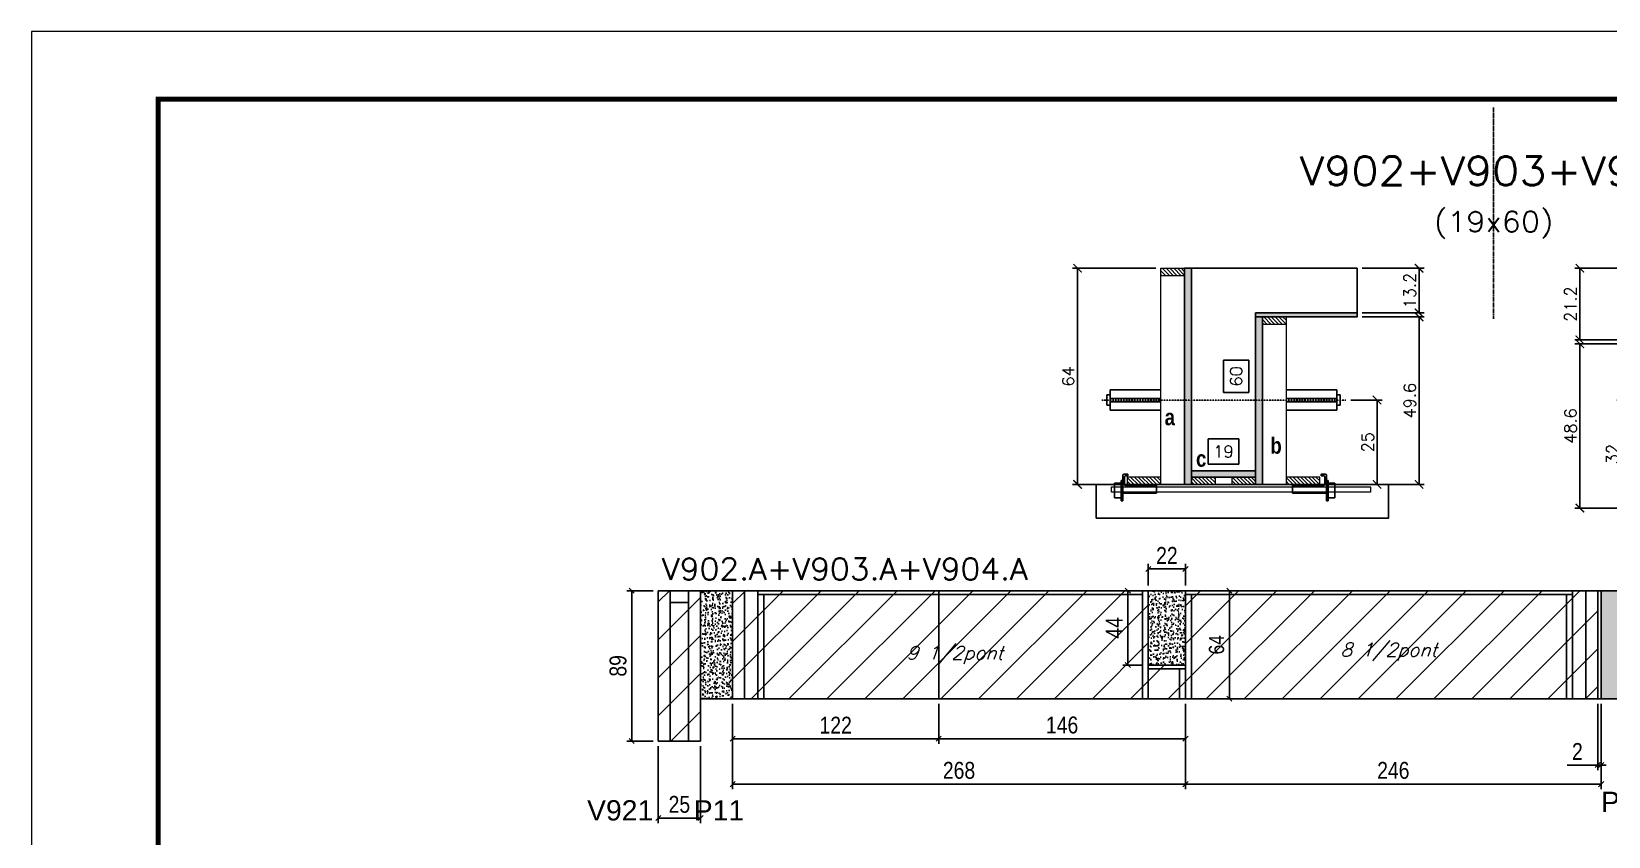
# Model space of a CAD drawing. Extents: x -20960 to -5926, y -2106 to 21915.
# Drawn here: x -12207 to -11274, y 19142 to 19618 of the extents above; entities that cross this region are included whole.
import ezdxf
from ezdxf.enums import TextEntityAlignment as Align

# ---------------------------------------------------------------- set-up
doc = ezdxf.new("R2010")
doc.units = 0
doc.linetypes.add('DASHED', pattern=[0.75, 0.5, -0.25])
doc.linetypes.add('HIDDEN', pattern=[0.375, 0.25, -0.125])
for name, color, linetype in [('5', 5, 'Continuous'), ('barrote', 251, 'Continuous'), ('COTA', 241, 'Continuous'), ('Cota Seção (2x)', 4, 'Continuous'), ('detalhes', 4, 'Continuous'), ('Painéis', 200, 'Continuous'), ('presilha', 1, 'Continuous'), ('Reaproveitamento', 251, 'Continuous'), ('SARR_2.2x7', 40, 'Continuous'), ('SARR_3.5x7', 81, 'Continuous'), ('TENSOR', 3, 'Continuous'), ('texto', 7, 'Continuous'), ('Texto de Titulo', 7, 'Continuous'), ('Texto Qtd Sarr', 242, 'Continuous')]:
    doc.layers.add(name, color=color, linetype=linetype)
for name, color, linetype, lineweight in [('CONCRETO', 251, 'Continuous', 25), ('Folhas', 255, 'Continuous', 9), ('Hachura', 251, 'Continuous', 9), ('Madeira', 126, 'Continuous', 18), ('SARRAFO DE PRESSAO', 251, 'DASHED', 9), ('SCO-___-LAJ', 2, 'Continuous', 0), ('Texto Seção', 7, 'Continuous', 15)]:
    doc.layers.add(name, color=color, linetype=linetype, lineweight=lineweight)
doc.styles.add('COTA TECNICA', font='techl___.ttf', dxfattribs={"height": 10})
doc.styles.add('COTA TECNICA-50', font='techl___.ttf', dxfattribs={"height": 9})
doc.styles.add('REGUA-120', font='ROMANS.shx', dxfattribs={"height": 15})
doc.styles.add('Romans', font='romans.shx')
doc.styles.get("Standard").update_dxf_attribs({"font": 'arial.ttf'})
doc.styles.add('TECNICA', font='techb___.ttf', dxfattribs={"height": 10})
doc.dimstyles.new('COTA PAINEL-50', dxfattribs={"dimtxt": 9, "dimasz": 3, "dimexe": 3, "dimexo": 3, "dimgap": 3, "dimtad": 1, "dimdec": 1, "dimzin": 12, "dimdsep": 46, "dimtxsty": 'COTA TECNICA-50', "dimblk1": 'OBLIQUE', "dimblk2": 'OBLIQUE', "dimsah": 1, "dimcen": 0.9, "dimclrd": 4, "dimclre": 4, "dimclrt": 240, "dimadec": 1, "dimazin": 3, "dimtfac": 1, "dimtdec": 1, "dimtmove": 0, "dimatfit": 3, "dimfxl": 1, "dimtolj": 1, "dimtzin": 12, "dimarcsym": 0})
doc.dimstyles.new('Cota Seção (2x)', dxfattribs={"dimtxt": 7, "dimasz": 5, "dimexe": 3, "dimexo": 3, "dimgap": 2, "dimtad": 3, "dimdec": 1, "dimlfac": 0.5, "dimzin": 12, "dimdsep": 46, "dimtxsty": 'Romans', "dimblk": 'ARCHTICK', "dimcen": 0, "dimclrd": 4, "dimclre": 4, "dimclrt": 1, "dimadec": 1, "dimazin": 3, "dimtfac": 1, "dimtdec": 1, "dimtmove": 0, "dimatfit": 3, "dimldrblk": 'OBLIQUE', "dimfxl": 1, "dimtolj": 1, "dimtzin": 12, "dimarcsym": 0})
doc.dimstyles.new('Cota Seção interna', dxfattribs={"dimtxt": 7, "dimasz": 6, "dimexe": 0.18, "dimexo": 2, "dimgap": -4, "dimtad": 3, "dimdec": 1, "dimlfac": 0.5, "dimzin": 12, "dimdsep": 46, "dimtxsty": 'Romans', "dimblk": 'ARCHTICK', "dimcen": 0.09, "dimse1": 1, "dimse2": 1, "dimsd1": 1, "dimsd2": 1, "dimclrd": 180, "dimclre": 5, "dimclrt": 1, "dimadec": 0, "dimazin": 3, "dimtfac": 1, "dimtdec": 1, "dimtofl": 0, "dimtmove": 0, "dimatfit": 3, "dimldrblk": 'ARCHTICK', "dimfxl": 1, "dimtolj": 1, "dimtzin": 0, "dimarcsym": 0})
doc.dimstyles.new('PAINEL', dxfattribs={"dimtxt": 10, "dimasz": 3, "dimexe": 3, "dimexo": 3, "dimgap": 3, "dimtad": 1, "dimdec": 1, "dimzin": 12, "dimdsep": 46, "dimtxsty": 'COTA TECNICA', "dimblk1": 'OBLIQUE', "dimblk2": 'OBLIQUE', "dimsah": 1, "dimcen": 0.9, "dimclrd": 4, "dimclre": 4, "dimclrt": 240, "dimadec": 1, "dimazin": 3, "dimtfac": 1, "dimtdec": 1, "dimtmove": 0, "dimatfit": 3, "dimfxl": 1, "dimtolj": 1, "dimtzin": 12, "dimarcsym": 0})

# ---------------------------------------------------------------- blocks, each defined once
blk = doc.blocks.new('9999999999')
at = {"layer": 'Folhas'}
blk.add_lwpolyline([(98138.98, 34190.21), (99623.98, 34190.21), (99623.98, 35240.21), (98138.98, 35240.21)], close=True, dxfattribs=at)
at = {"layer": 'Folhas', "color": 30, "const_width": 3}
blk.add_lwpolyline([(98213.98, 34230.21), (99583.98, 34230.21), (99583.98, 35200.21), (98213.98, 35200.21)], close=True, dxfattribs=at)
blk = doc.blocks.new('titulo1')
at = {"layer": 'Defpoints', "color": 252, "linetype": 'HIDDEN', "ltscale": 2}
blk.add_line((0, 0), (0, 125), dxfattribs=at)
at = {"layer": 'Defpoints', "style": 'Romans', "oblique": 15}
blk.add_attdef('FOLHA', text='', height=10, dxfattribs=at).set_placement((0, 15.58), align=Align.MIDDLE_CENTER)
at = {"layer": 'Texto Qtd Sarr', "color": 3, "style": 'Romans', "oblique": 15}
for tag, height, p in [('TITULO', 17, (0, 71.45)), ('SEÇÃO', 12, (0, 41.55))]:
    blk.add_attdef(tag, text='', height=height, dxfattribs=at).set_placement(p, align=Align.MIDDLE_CENTER)
blk = doc.blocks.new('_ArchTick')
at = {"color": 0, "linetype": 'ByBlock', "const_width": 0.15}
blk.add_lwpolyline([(-0.5, -0.5), (0.5, 0.5)], dxfattribs=at)
blk = doc.blocks.new('*D205')
at = {"layer": 'COTA', "color": 4, "lineweight": -2, "transparency": 16777216}
for p, q in [((-11419.6, 19449.24), (-11382.88, 19449.24)), ((-11385.88, 19350.04), (-11385.88, 19449.24)), ((-11437.2, 19350.04), (-11382.88, 19350.04))]:
    blk.add_line(p, q, dxfattribs=at)
at = {"layer": 'Defpoints', "color": 0, "transparency": 16777216}
for p in [(-11422.6, 19449.24), (-11385.88, 19449.24), (-11440.2, 19350.04)]:
    blk.add_point(p, dxfattribs=at)
at = {"layer": 'COTA', "color": 4, "lineweight": -2, "transparency": 16777216, "xscale": 5, "yscale": 5, "zscale": 5}
for p, rotation in [((-11385.88, 19449.24), 90), ((-11385.88, 19350.04), 270)]:
    blk.add_blockref('_ArchTick', p, dxfattribs=dict(at, rotation=rotation))
at = {"layer": 'COTA', "color": 1, "transparency": 16777216, "insert": (-11391.38, 19399.64), "char_height": 7, "attachment_point": 5, "rotation": 90, "style": 'Romans'}
blk.add_mtext('\\A1;49.6', dxfattribs=at)
blk = doc.blocks.new('_Oblique')
at = {"color": 0, "linetype": 'ByBlock', "lineweight": -2}
blk.add_line((-0.5, -0.5), (0.5, 0.5), dxfattribs=at)
blk = doc.blocks.new('*D206')
at = {"layer": 'COTA', "color": 4, "lineweight": -2, "transparency": 16777216}
for p, q in [((-11419.6, 19478.04), (-11382.88, 19478.04)), ((-11385.88, 19451.64), (-11385.88, 19478.04)), ((-11419.6, 19451.64), (-11382.88, 19451.64))]:
    blk.add_line(p, q, dxfattribs=at)
at = {"layer": 'Defpoints', "color": 0, "transparency": 16777216}
for p in [(-11422.6, 19478.04), (-11385.88, 19478.04), (-11422.6, 19451.64)]:
    blk.add_point(p, dxfattribs=at)
at = {"layer": 'COTA', "color": 4, "lineweight": -2, "transparency": 16777216, "xscale": 5, "yscale": 5, "zscale": 5}
for p, rotation in [((-11385.88, 19478.04), 90), ((-11385.88, 19451.64), 270)]:
    blk.add_blockref('_ArchTick', p, dxfattribs=dict(at, rotation=rotation))
at = {"layer": 'COTA', "color": 1, "transparency": 16777216, "insert": (-11391.38, 19464.84), "char_height": 7, "attachment_point": 5, "rotation": 90, "style": 'Romans'}
blk.add_mtext('\\A1;13.2', dxfattribs=at)
blk = doc.blocks.new('*D207')
at = {"layer": 'Cota Seção (2x)', "color": 180, "lineweight": -2, "transparency": 16777216}
for p, q in [((-11486.6, 19423.54), (-11501.6, 19423.54)), ((-11501.6, 19423.54), (-11501.6, 19404.54)), ((-11486.6, 19404.54), (-11486.6, 19423.54)), ((-11501.6, 19404.54), (-11486.6, 19404.54))]:
    blk.add_line(p, q, dxfattribs=at)
at = {"layer": 'Defpoints', "color": 0, "transparency": 16777216}
for p in [(-11482.6, 19478.04), (-11482.6, 19478.04), (-11482.6, 19358.04)]:
    blk.add_point(p, dxfattribs=at)
at = {"layer": 'Cota Seção (2x)', "color": 1, "transparency": 16777216, "insert": (-11494.1, 19414.04), "char_height": 7, "attachment_point": 5, "rotation": 90, "style": 'Romans'}
blk.add_mtext('\\A1;60', dxfattribs=at)
blk = doc.blocks.new('PRESILHA METÁLICA 1')
at = {"layer": 'presilha'}
for p, q in [((6, 15.5), (7.5, 15.5)), ((6, -2.5), (6, 15.5)), ((7.5, 10.6), (7.5, 19.9)), ((7.5, 15.5), (7.5, -2.5)), ((12, 21), (8.6, 21)), ((9, 11.6), (9, 18.9)), ((12, 19.5), (9.6, 19.5)), ((12, 21), (12, 19.5)), ((0, 13), (6, 13)), ((0, 13), (0, 0)), ((6, 0), (0, 0)), ((6, 13), (6, 0)), ((37.5, 4.1), (7.5, 4.1)), ((37.5, 11), (9.6, 11)), ((37.5, 11), (37.5, 4.1)), ((7.5, -2.5), (6, -2.5))]:
    blk.add_line(p, q, dxfattribs=at)
for centre, radius, start, end in [((8.6, 19.9), 1.14, 90, 180), ((9.6, 18.9), 0.57, 90, 180), ((9.6, 11.6), 0.57, 180, 270)]:
    blk.add_arc(centre, radius, start, end, dxfattribs=at)
blk = doc.blocks.new('*D208')
at = {"layer": 'Cota Seção (2x)', "color": 180, "lineweight": -2, "transparency": 16777216}
for p, q in [((-11492.6, 19377.04), (-11510.6, 19377.04)), ((-11510.6, 19377.04), (-11510.6, 19362.04)), ((-11492.6, 19362.04), (-11492.6, 19377.04)), ((-11510.6, 19362.04), (-11492.6, 19362.04))]:
    blk.add_line(p, q, dxfattribs=at)
at = {"layer": 'Defpoints', "color": 0, "transparency": 16777216}
for p in [(-11482.6, 19358.04), (-11520.6, 19350.04), (-11482.6, 19350.04)]:
    blk.add_point(p, dxfattribs=at)
at = {"layer": 'Cota Seção (2x)', "color": 1, "transparency": 16777216, "insert": (-11501.6, 19369.54), "char_height": 7, "attachment_point": 5, "style": 'Romans'}
blk.add_mtext('\\A1;19', dxfattribs=at)
blk = doc.blocks.new('*D209')
at = {"layer": 'COTA', "color": 4, "lineweight": -2, "transparency": 16777216}
for p, q in [((-11541.6, 19478.04), (-11590.96, 19478.04)), ((-11587.96, 19478.04), (-11587.96, 19350.04)), ((-11541.6, 19350.04), (-11590.96, 19350.04))]:
    blk.add_line(p, q, dxfattribs=at)
at = {"layer": 'Defpoints', "color": 0, "transparency": 16777216}
for p in [(-11538.6, 19478.04), (-11587.96, 19350.04), (-11538.6, 19350.04)]:
    blk.add_point(p, dxfattribs=at)
at = {"layer": 'COTA', "color": 4, "lineweight": -2, "transparency": 16777216, "xscale": 5, "yscale": 5, "zscale": 5}
for p, rotation in [((-11587.96, 19478.04), 90), ((-11587.96, 19350.04), 270)]:
    blk.add_blockref('_ArchTick', p, dxfattribs=dict(at, rotation=rotation))
at = {"layer": 'COTA', "color": 1, "transparency": 16777216, "insert": (-11593.46, 19414.04), "char_height": 7, "attachment_point": 5, "rotation": 90, "style": 'Romans'}
blk.add_mtext('\\A1;64', dxfattribs=at)
blk = doc.blocks.new('*D210')
at = {"layer": 'COTA', "color": 4, "lineweight": -2, "transparency": 16777216}
for p, q in [((-11426.29, 19400.01), (-11407.74, 19400.01)), ((-11410.74, 19400.01), (-11410.74, 19350.04)), ((-11426.29, 19350.04), (-11407.74, 19350.04))]:
    blk.add_line(p, q, dxfattribs=at)
at = {"layer": 'Defpoints', "color": 0, "transparency": 16777216}
for p in [(-11429.29, 19400.01), (-11429.29, 19350.04), (-11410.74, 19350.04)]:
    blk.add_point(p, dxfattribs=at)
at = {"layer": 'COTA', "color": 4, "lineweight": -2, "transparency": 16777216, "xscale": 5, "yscale": 5, "zscale": 5}
for p, rotation in [((-11410.74, 19400.01), 90), ((-11410.74, 19350.04), 270)]:
    blk.add_blockref('_ArchTick', p, dxfattribs=dict(at, rotation=rotation))
at = {"layer": 'COTA', "color": 1, "transparency": 16777216, "insert": (-11416.24, 19375.02), "char_height": 7, "attachment_point": 5, "rotation": 90, "style": 'Romans'}
blk.add_mtext('\\A1;25', dxfattribs=at)
blk = doc.blocks.new('*D211')
at = {"layer": 'COTA', "color": 4, "lineweight": -2, "transparency": 16777216}
for p, q in [((-11257.01, 19433.24), (-11293.72, 19433.24)), ((-11290.72, 19336.04), (-11290.72, 19433.24)), ((-11239.41, 19336.04), (-11293.72, 19336.04))]:
    blk.add_line(p, q, dxfattribs=at)
at = {"layer": 'Defpoints', "color": 0, "transparency": 16777216}
for p in [(-11290.72, 19433.24), (-11254.01, 19433.24), (-11236.41, 19336.04)]:
    blk.add_point(p, dxfattribs=at)
at = {"layer": 'COTA', "color": 4, "lineweight": -2, "transparency": 16777216, "xscale": 5, "yscale": 5, "zscale": 5}
for p, rotation in [((-11290.72, 19433.24), 90), ((-11290.72, 19336.04), 270)]:
    blk.add_blockref('_ArchTick', p, dxfattribs=dict(at, rotation=rotation))
at = {"layer": 'COTA', "color": 1, "transparency": 16777216, "insert": (-11296.22, 19384.64), "char_height": 7, "attachment_point": 5, "rotation": 90, "style": 'Romans'}
blk.add_mtext('\\A1;48.6', dxfattribs=at)
blk = doc.blocks.new('*D212')
at = {"layer": 'COTA', "color": 4, "lineweight": -2, "transparency": 16777216}
for p, q in [((-11257.01, 19478.04), (-11293.72, 19478.04)), ((-11290.72, 19435.64), (-11290.72, 19478.04)), ((-11257.01, 19435.64), (-11293.72, 19435.64))]:
    blk.add_line(p, q, dxfattribs=at)
at = {"layer": 'Defpoints', "color": 0, "transparency": 16777216}
for p in [(-11290.72, 19478.04), (-11254.01, 19478.04), (-11254.01, 19435.64)]:
    blk.add_point(p, dxfattribs=at)
at = {"layer": 'COTA', "color": 4, "lineweight": -2, "transparency": 16777216, "xscale": 5, "yscale": 5, "zscale": 5}
for p, rotation in [((-11290.72, 19478.04), 90), ((-11290.72, 19435.64), 270)]:
    blk.add_blockref('_ArchTick', p, dxfattribs=dict(at, rotation=rotation))
at = {"layer": 'COTA', "color": 1, "transparency": 16777216, "insert": (-11296.22, 19456.84), "char_height": 7, "attachment_point": 5, "rotation": 90, "style": 'Romans'}
blk.add_mtext('\\A1;21.2', dxfattribs=at)
blk = doc.blocks.new('*D190')
at = {"layer": 'COTA', "color": 4, "lineweight": -2, "transparency": 16777216}
for p, q in [((-11250.31, 19400.01), (-11268.86, 19400.01)), ((-11265.86, 19400.01), (-11265.86, 19336.04)), ((-11250.31, 19336.04), (-11268.86, 19336.04))]:
    blk.add_line(p, q, dxfattribs=at)
at = {"layer": 'Defpoints', "color": 0, "transparency": 16777216}
for p in [(-11247.31, 19400.01), (-11265.86, 19336.04), (-11247.31, 19336.04)]:
    blk.add_point(p, dxfattribs=at)
at = {"layer": 'COTA', "color": 4, "lineweight": -2, "transparency": 16777216, "xscale": 5, "yscale": 5, "zscale": 5}
for p, rotation in [((-11265.86, 19400.01), 90), ((-11265.86, 19336.04), 270)]:
    blk.add_blockref('_ArchTick', p, dxfattribs=dict(at, rotation=rotation))
at = {"layer": 'COTA', "color": 1, "transparency": 16777216, "insert": (-11271.36, 19368.02), "char_height": 7, "attachment_point": 5, "rotation": 90, "style": 'Romans'}
blk.add_mtext('\\A1;32', dxfattribs=at)
blk = doc.blocks.new('*D191')
at = {"layer": 'COTA', "color": 4, "linetype": 'ByBlock', "lineweight": -2, "transparency": 16777216}
for p, q in [((-11546.12, 19290.11), (-11546.12, 19302.99)), ((-11546.12, 19299.99), (-11524.12, 19299.99)), ((-11524.12, 19290.11), (-11524.12, 19302.99))]:
    blk.add_line(p, q, dxfattribs=at)
at = {"layer": 'Defpoints', "color": 0, "linetype": 'ByBlock', "transparency": 16777216}
for p in [(-11524.12, 19299.99), (-11546.12, 19287.11), (-11524.12, 19287.11)]:
    blk.add_point(p, dxfattribs=at)
at = {"layer": 'COTA', "color": 4, "linetype": 'ByBlock', "lineweight": -2, "transparency": 16777216, "xscale": 3, "yscale": 3, "zscale": 3, "rotation": 180}
blk.add_blockref('_Oblique', (-11546.12, 19299.99), dxfattribs=at)
at = {"layer": 'COTA', "color": 4, "linetype": 'ByBlock', "lineweight": -2, "transparency": 16777216, "xscale": 3, "yscale": 3, "zscale": 3}
blk.add_blockref('_Oblique', (-11524.12, 19299.99), dxfattribs=at)
at = {"layer": 'COTA', "color": 240, "linetype": 'ByBlock', "transparency": 16777216, "insert": (-11535.12, 19307.99), "char_height": 10, "attachment_point": 5, "style": 'COTA TECNICA'}
blk.add_mtext('\\A1;22', dxfattribs=at)
blk = doc.blocks.new('*D192')
at = {"layer": 'COTA', "color": 4, "linetype": 'ByBlock', "lineweight": -2, "transparency": 16777216}
for p, q in [((-11839.12, 19287.11), (-11854.8, 19287.11)), ((-11851.8, 19198.11), (-11851.8, 19287.11)), ((-11839.12, 19198.11), (-11854.8, 19198.11))]:
    blk.add_line(p, q, dxfattribs=at)
at = {"layer": 'Defpoints', "color": 0, "linetype": 'ByBlock', "transparency": 16777216}
for p in [(-11851.8, 19287.11), (-11836.12, 19287.11), (-11836.12, 19198.11)]:
    blk.add_point(p, dxfattribs=at)
at = {"layer": 'COTA', "color": 4, "linetype": 'ByBlock', "lineweight": -2, "transparency": 16777216, "xscale": 3, "yscale": 3, "zscale": 3}
for p, rotation in [((-11851.8, 19287.11), 90), ((-11851.8, 19198.11), 270)]:
    blk.add_blockref('_Oblique', p, dxfattribs=dict(at, rotation=rotation))
at = {"layer": 'COTA', "color": 240, "linetype": 'ByBlock', "transparency": 16777216, "insert": (-11859.9, 19242.61), "char_height": 10, "attachment_point": 5, "rotation": 90, "style": 'COTA TECNICA'}
blk.add_mtext('\\A1;89', dxfattribs=at)
blk = doc.blocks.new('*D193')
at = {"layer": 'COTA', "color": 4, "linetype": 'ByBlock', "lineweight": -2, "transparency": 16777216}
for p, q in [((-11836.12, 19195.11), (-11836.12, 19149.45)), ((-11811.12, 19195.11), (-11811.12, 19149.45)), ((-11836.12, 19152.45), (-11811.12, 19152.45))]:
    blk.add_line(p, q, dxfattribs=at)
at = {"layer": 'Defpoints', "color": 0, "linetype": 'ByBlock', "transparency": 16777216}
for p in [(-11836.12, 19198.11), (-11811.12, 19198.11), (-11811.12, 19152.45)]:
    blk.add_point(p, dxfattribs=at)
at = {"layer": 'COTA', "color": 4, "linetype": 'ByBlock', "lineweight": -2, "transparency": 16777216, "xscale": 3, "yscale": 3, "zscale": 3, "rotation": 180}
blk.add_blockref('_Oblique', (-11836.12, 19152.45), dxfattribs=at)
at = {"layer": 'COTA', "color": 4, "linetype": 'ByBlock', "lineweight": -2, "transparency": 16777216, "xscale": 3, "yscale": 3, "zscale": 3}
blk.add_blockref('_Oblique', (-11811.12, 19152.45), dxfattribs=at)
at = {"layer": 'COTA', "color": 240, "linetype": 'ByBlock', "transparency": 16777216, "insert": (-11823.62, 19160.56), "char_height": 10, "attachment_point": 5, "style": 'COTA TECNICA'}
blk.add_mtext('\\A1;25', dxfattribs=at)
blk = doc.blocks.new('*D194')
at = {"layer": 'COTA', "color": 4, "linetype": 'ByBlock', "lineweight": -2, "transparency": 16777216}
for p, q in [((-11792.12, 19220.11), (-11792.12, 19169.56)), ((-11524.12, 19220.11), (-11524.12, 19169.56)), ((-11792.12, 19172.56), (-11524.12, 19172.56))]:
    blk.add_line(p, q, dxfattribs=at)
at = {"layer": 'Defpoints', "color": 0, "linetype": 'ByBlock', "transparency": 16777216}
for p in [(-11792.12, 19223.11), (-11524.12, 19223.11), (-11524.12, 19172.56)]:
    blk.add_point(p, dxfattribs=at)
at = {"layer": 'COTA', "color": 4, "linetype": 'ByBlock', "lineweight": -2, "transparency": 16777216, "xscale": 3, "yscale": 3, "zscale": 3, "rotation": 180}
blk.add_blockref('_Oblique', (-11792.12, 19172.56), dxfattribs=at)
at = {"layer": 'COTA', "color": 4, "linetype": 'ByBlock', "lineweight": -2, "transparency": 16777216, "xscale": 3, "yscale": 3, "zscale": 3}
blk.add_blockref('_Oblique', (-11524.12, 19172.56), dxfattribs=at)
at = {"layer": 'COTA', "color": 240, "linetype": 'ByBlock', "transparency": 16777216, "insert": (-11658.12, 19180.68), "char_height": 10, "attachment_point": 5, "style": 'COTA TECNICA'}
blk.add_mtext('\\A1;268', dxfattribs=at)
blk = doc.blocks.new('*D195')
at = {"layer": 'COTA', "color": 4, "linetype": 'ByBlock', "lineweight": -2, "transparency": 16777216}
for p, q in [((-11549.12, 19287.11), (-11561.22, 19287.11)), ((-11558.22, 19287.11), (-11558.22, 19243.11)), ((-11549.12, 19243.11), (-11561.22, 19243.11))]:
    blk.add_line(p, q, dxfattribs=at)
at = {"layer": 'Defpoints', "color": 0, "linetype": 'ByBlock', "transparency": 16777216}
for p in [(-11546.12, 19287.11), (-11558.22, 19243.11), (-11546.12, 19243.11)]:
    blk.add_point(p, dxfattribs=at)
at = {"layer": 'COTA', "color": 4, "linetype": 'ByBlock', "lineweight": -2, "transparency": 16777216, "xscale": 3, "yscale": 3, "zscale": 3}
for p, rotation in [((-11558.22, 19287.11), 90), ((-11558.22, 19243.11), 270)]:
    blk.add_blockref('_Oblique', p, dxfattribs=dict(at, rotation=rotation))
at = {"layer": 'COTA', "color": 240, "linetype": 'ByBlock', "transparency": 16777216, "insert": (-11566.3, 19265.11), "char_height": 10, "attachment_point": 5, "rotation": 90, "style": 'COTA TECNICA'}
blk.add_mtext('\\A1;44', dxfattribs=at)
blk = doc.blocks.new('*D196')
at = {"layer": 'COTA', "color": 4, "linetype": 'ByBlock', "lineweight": -2, "transparency": 16777216}
for p, q in [((-11524.12, 19200.11), (-11524.12, 19169.56)), ((-11278.12, 19200.11), (-11278.12, 19169.56)), ((-11524.12, 19172.56), (-11278.12, 19172.56))]:
    blk.add_line(p, q, dxfattribs=at)
at = {"layer": 'Defpoints', "color": 0, "linetype": 'ByBlock', "transparency": 16777216}
for p in [(-11524.12, 19203.11), (-11278.12, 19203.11), (-11278.12, 19172.56)]:
    blk.add_point(p, dxfattribs=at)
at = {"layer": 'COTA', "color": 4, "linetype": 'ByBlock', "lineweight": -2, "transparency": 16777216, "xscale": 3, "yscale": 3, "zscale": 3, "rotation": 180}
blk.add_blockref('_Oblique', (-11524.12, 19172.56), dxfattribs=at)
at = {"layer": 'COTA', "color": 4, "linetype": 'ByBlock', "lineweight": -2, "transparency": 16777216, "xscale": 3, "yscale": 3, "zscale": 3}
blk.add_blockref('_Oblique', (-11278.12, 19172.56), dxfattribs=at)
at = {"layer": 'COTA', "color": 240, "linetype": 'ByBlock', "transparency": 16777216, "insert": (-11401.12, 19180.66), "char_height": 10, "attachment_point": 5, "style": 'COTA TECNICA'}
blk.add_mtext('\\A1;246', dxfattribs=at)
blk = doc.blocks.new('*D284')
at = {"layer": 'COTA', "color": 4, "lineweight": -2, "transparency": 16777216}
for p, q in [((-11280.12, 19220.11), (-11280.12, 19180.9)), ((-11278.12, 19220.11), (-11278.12, 19180.9)), ((-11280.12, 19183.9), (-11298.23, 19183.9)), ((-11278.12, 19183.9), (-11280.12, 19183.9)), ((-11278.12, 19183.9), (-11275.12, 19183.9))]:
    blk.add_line(p, q, dxfattribs=at)
at = {"layer": 'Defpoints', "color": 0, "transparency": 16777216}
for p in [(-11280.12, 19223.11), (-11278.12, 19223.11), (-11278.12, 19183.9)]:
    blk.add_point(p, dxfattribs=at)
at = {"layer": 'COTA', "color": 4, "lineweight": -2, "transparency": 16777216, "xscale": 3, "yscale": 3, "zscale": 3}
blk.add_blockref('_Oblique', (-11280.12, 19183.9), dxfattribs=at)
at = {"layer": 'COTA', "color": 4, "lineweight": -2, "transparency": 16777216, "xscale": 3, "yscale": 3, "zscale": 3, "rotation": 180}
blk.add_blockref('_Oblique', (-11278.12, 19183.9), dxfattribs=at)
at = {"layer": 'COTA', "color": 240, "transparency": 16777216, "insert": (-11292.18, 19191.9), "char_height": 10, "attachment_point": 5, "style": 'COTA TECNICA'}
blk.add_mtext('\\A1;2', dxfattribs=at)
blk = doc.blocks.new('*D285')
at = {"layer": 'COTA', "color": 4, "lineweight": -2, "ltscale": 25, "transparency": 16777216}
for p, q in [((-11792.12, 19220.11), (-11792.12, 19196.45)), ((-11670.12, 19220.11), (-11670.12, 19196.45)), ((-11792.12, 19199.45), (-11670.12, 19199.45))]:
    blk.add_line(p, q, dxfattribs=at)
at = {"layer": 'Defpoints', "color": 0, "ltscale": 25, "transparency": 16777216}
for p in [(-11792.12, 19223.11), (-11670.12, 19223.11), (-11670.12, 19199.45)]:
    blk.add_point(p, dxfattribs=at)
at = {"layer": 'COTA', "color": 4, "lineweight": -2, "ltscale": 25, "transparency": 16777216, "xscale": 3, "yscale": 3, "zscale": 3, "rotation": 180}
blk.add_blockref('_Oblique', (-11792.12, 19199.45), dxfattribs=at)
at = {"layer": 'COTA', "color": 4, "lineweight": -2, "ltscale": 25, "transparency": 16777216, "xscale": 3, "yscale": 3, "zscale": 3}
blk.add_blockref('_Oblique', (-11670.12, 19199.45), dxfattribs=at)
at = {"layer": 'COTA', "color": 240, "ltscale": 25, "transparency": 16777216, "insert": (-11731.12, 19207.5), "char_height": 10, "attachment_point": 5, "style": 'COTA TECNICA'}
blk.add_mtext('\\A1;122', dxfattribs=at)
blk = doc.blocks.new('*D286')
at = {"layer": 'COTA', "color": 4, "lineweight": -2, "ltscale": 25, "transparency": 16777216}
for p, q in [((-11670.12, 19220.11), (-11670.12, 19196.45)), ((-11524.12, 19220.11), (-11524.12, 19196.45)), ((-11670.12, 19199.45), (-11524.12, 19199.45))]:
    blk.add_line(p, q, dxfattribs=at)
at = {"layer": 'Defpoints', "color": 0, "ltscale": 25, "transparency": 16777216}
for p in [(-11670.12, 19223.11), (-11524.12, 19223.11), (-11524.12, 19199.45)]:
    blk.add_point(p, dxfattribs=at)
at = {"layer": 'COTA', "color": 4, "lineweight": -2, "ltscale": 25, "transparency": 16777216, "xscale": 3, "yscale": 3, "zscale": 3, "rotation": 180}
blk.add_blockref('_Oblique', (-11670.12, 19199.45), dxfattribs=at)
at = {"layer": 'COTA', "color": 4, "lineweight": -2, "ltscale": 25, "transparency": 16777216, "xscale": 3, "yscale": 3, "zscale": 3}
blk.add_blockref('_Oblique', (-11524.12, 19199.45), dxfattribs=at)
at = {"layer": 'COTA', "color": 240, "ltscale": 25, "transparency": 16777216, "insert": (-11597.12, 19207.55), "char_height": 10, "attachment_point": 5, "style": 'COTA TECNICA'}
blk.add_mtext('\\A1;146', dxfattribs=at)
blk = doc.blocks.new('*D308')
at = {"layer": 'COTA', "color": 4, "lineweight": -2, "transparency": 16777216}
for p, q in [((-11521.12, 19287.11), (-11495.1, 19287.11)), ((-11498.1, 19223.11), (-11498.1, 19287.11)), ((-11521.12, 19223.11), (-11495.1, 19223.11))]:
    blk.add_line(p, q, dxfattribs=at)
at = {"layer": 'Defpoints', "color": 0, "transparency": 16777216}
for p in [(-11524.12, 19287.11), (-11498.1, 19287.11), (-11524.12, 19223.11)]:
    blk.add_point(p, dxfattribs=at)
at = {"layer": 'COTA', "color": 4, "lineweight": -2, "transparency": 16777216, "xscale": 3, "yscale": 3, "zscale": 3}
for p, rotation in [((-11498.1, 19287.11), 90), ((-11498.1, 19223.11), 270)]:
    blk.add_blockref('_Oblique', p, dxfattribs=dict(at, rotation=rotation))
at = {"layer": 'COTA', "color": 240, "transparency": 16777216, "insert": (-11505.69, 19255.11), "char_height": 9, "attachment_point": 5, "rotation": 90, "style": 'COTA TECNICA-50'}
blk.add_mtext('\\A1;64', dxfattribs=at)

msp = doc.modelspace()

# ---------------------------------------------------------------- hatches: boundary and pattern name
at = {"layer": 'COTA', "linetype": 'ByBlock'}
h = msp.add_hatch(dxfattribs=at)
h.set_pattern_fill('AR-CONC', color=256, scale=0.03)
h.set_pattern_definition([(50, (-4768.5, -1148.575), (5.4655401, -0.4781726), [0.5715, -6.2865]), (355, (-4768.5, -1148.575), (-1.0573026, 5.7317054), [0.4572, -5.0292175]), (100.451445, (-4768.0445, -1148.615), (4.4082374, 5.2535326), [0.4857003, -5.3427073]), (46.1842, (-4768.5, -1147.051), (8.1323712, -1.2612698), [0.85725, -9.42975]), (96.635558, (-4767.822, -1147.156), (7.122124, 7.4227837), [0.7285507, -8.0140682]), (351.18415, (-4768.5, -1147.051), (7.122124, 7.4227837), [0.685799, -7.543792]), (21, (-4767.738, -1147.432), (4.5484317, -3.0679559), [0.5715, -6.2865]), (326, (-4767.738, -1147.432), (1.8540609, 5.525639), [0.4572, -5.0292]), (71.451445, (-4767.359, -1147.688), (6.4024926, 2.4576831), [0.4857003, -5.3426981]), (37.5, (-4768.5, -1148.5751), (0.0926581, 2.53665117), [0, -4.96824, 0, -5.1054, 0, -5.04825]), (7.5, (-4768.5, -1148.575), (2.00458988, 3.00541724), [0, -2.91084, 0, -4.85394, 0, -1.92405]), (327.5, (-4770.1993, -1148.5751), (4.06771786, -0.17186232), [0, -1.905, 0, -5.9436, 0, -7.8867]), (317.5, (-4770.9613, -1148.575), (4.44387544, 0.76279473), [0, -2.4765, 0, -3.94716, 0, -5.6007])])
h.paths.add_polyline_path([(-11811.12, 19223.11), (-11792.12, 19223.11), (-11792.12, 19287.11), (-11811.12, 19287.11)])
h = msp.add_hatch(dxfattribs=at)
h.set_pattern_fill('AR-CONC', color=256, scale=0.03)
h.set_pattern_definition([(50, (-142445.518, -12709.2756), (5.46554007, -0.47817257), [0.5715, -6.2865]), (355, (-142445.518, -12709.2756), (-1.05730264, 5.73170536), [0.4572, -5.02921753]), (100.4514447, (-142445.0623, -12709.3154), (4.40823741, 5.25353256), [0.48570026, -5.34270734]), (46.1842, (-142445.518, -12707.7516), (8.13237123, -1.26126984), [0.85725, -9.42975]), (96.6355576, (-142444.84, -12707.857), (7.122124, 7.42278374), [0.7285507, -8.01406824]), (351.184151, (-142445.518, -12707.752), (7.122124, 7.42278374), [0.685799, -7.54379196]), (21, (-142444.756, -12708.1326), (4.54843174, -3.06795595), [0.5715, -6.2865]), (326, (-142444.756, -12708.1326), (1.85406085, 5.52563898), [0.4572, -5.0292]), (71.451445, (-142444.377, -12708.388), (6.40249258, 2.45768307), [0.48570026, -5.34269813]), (37.5, (-142445.5178, -12709.2756), (0.092658098, 2.536651166), [0, -4.96824, 0, -5.1054, 0, -5.04825]), (7.5, (-142445.5178, -12709.2756), (2.004589875, 3.005417245), [0, -2.91084, 0, -4.85394, 0, -1.92405]), (327.5, (-142447.217, -12709.2756), (4.067717855, -0.17186232), [0, -1.905, 0, -5.9436, 0, -7.8867]), (317.5, (-142447.979, -12709.2756), (4.44387544, 0.76279473), [0, -2.4765, 0, -3.94716, 0, -5.6007])])
h.paths.add_polyline_path([(-11524.12, 19287.11), (-11546.12, 19287.11), (-11546.12, 19243.11), (-11524.12, 19243.11)])
at = {"layer": 'COTA', "ltscale": 25}
h = msp.add_hatch(dxfattribs=at)
h.set_pattern_fill('AR-CONC', color=256, scale=0.03)
h.set_pattern_definition([(50, (-152578.086, -13970.6707), (5.46554007, -0.47817257), [0.5715, -6.2865]), (355, (-152578.086, -13970.6707), (-1.05730264, 5.73170536), [0.4572, -5.02921753]), (100.4514447, (-152577.6304, -13970.7105), (4.40823741, 5.25353256), [0.48570026, -5.34270734]), (46.1842, (-152578.086, -13969.1467), (8.13237123, -1.26126984), [0.85725, -9.42975]), (96.6355576, (-152577.408, -13969.252), (7.122124, 7.42278374), [0.7285507, -8.01406824]), (351.184151, (-152578.086, -13969.147), (7.122124, 7.42278374), [0.685799, -7.54379196]), (21, (-152577.324, -13969.5277), (4.54843174, -3.06795595), [0.5715, -6.2865]), (326, (-152577.324, -13969.5277), (1.85406085, 5.52563898), [0.4572, -5.0292]), (71.451445, (-152576.945, -13969.7833), (6.40249258, 2.45768307), [0.48570026, -5.34269813]), (37.5, (-152578.0859, -13970.6707), (0.092658098, 2.536651166), [0, -4.96824, 0, -5.1054, 0, -5.04825]), (7.5, (-152578.086, -13970.6707), (2.004589875, 3.005417245), [0, -2.91084, 0, -4.85394, 0, -1.92405]), (327.5, (-152579.7852, -13970.6707), (4.067717855, -0.17186232), [0, -1.905, 0, -5.9436, 0, -7.8867]), (317.5, (-152580.547, -13970.6707), (4.44387544, 0.76279473), [0, -2.4765, 0, -3.94716, 0, -5.6007])])
h.paths.add_polyline_path([(-11278.12, 19287.11), (-11278.12, 19223.11), (-11259.12, 19223.11), (-11259.12, 19273.91), (-11078.12, 19273.91), (-11078.12, 19287.11), (-11259.12, 19287.11)])
at = {"layer": 'Hachura'}
h = msp.add_hatch(dxfattribs=at)
h.set_pattern_fill('ANSI31', color=256, scale=0.5, angle=270, style=0)
h.set_pattern_definition([(315, (11367.2225, 11170.3917), (1.12253202, 1.12253202), [])])
h.paths.add_polyline_path([(-11538.6, 19473.64), (-11538.6, 19478.04), (-11524.6, 19478.04), (-11524.6, 19473.64)])
h = msp.add_hatch(color=256, dxfattribs=at)
h.dxf.hatch_style = 1
h.paths.add_polyline_path([(-11520.6, 19478.04), (-11524.6, 19478.04), (-11524.6, 19350.04), (-11520.6, 19350.04)])
h = msp.add_hatch(color=256, dxfattribs=at)
h.dxf.hatch_style = 1
h.paths.add_polyline_path([(-11482.6, 19449.24), (-11482.6, 19451.64), (-11422.6, 19451.64), (-11422.6, 19449.24)])
h = msp.add_hatch(color=256, dxfattribs=at)
h.dxf.hatch_style = 1
h.paths.add_polyline_path([(-11478.6, 19449.24), (-11482.6, 19449.24), (-11482.6, 19350.04), (-11478.6, 19350.04)])
h = msp.add_hatch(dxfattribs=at)
h.set_pattern_fill('ANSI31', color=256, scale=0.5, angle=270, style=0)
h.set_pattern_definition([(315, (11427.2225, 11141.5917), (1.12253202, 1.12253202), [])])
h.paths.add_polyline_path([(-11478.6, 19444.84), (-11478.6, 19449.24), (-11464.6, 19449.24), (-11464.6, 19444.84)])
h = msp.add_hatch(color=256, dxfattribs=at)
h.dxf.hatch_style = 1
h.paths.add_polyline_path([(-11520.6, 19354.44), (-11520.6, 19358.04), (-11482.6, 19358.04), (-11482.6, 19354.44)])
h = msp.add_hatch(dxfattribs=at)
h.set_pattern_fill('ANSI31', color=256, scale=0.5, angle=270, style=0)
h.set_pattern_definition([(315, (11333.2225, 11120.3917), (1.12253202, 1.12253202), [])])
h.paths.add_polyline_path([(-11538.6, 19350.04), (-11538.6, 19354.44), (-11558.6, 19354.44), (-11558.6, 19350.04)])
h = msp.add_hatch(dxfattribs=at)
h.set_pattern_fill('ANSI31', color=256, scale=0.5, angle=270, style=0)
h.set_pattern_definition([(315, (11436.0246, 11120.3917), (1.12253202, 1.12253202), [])])
h.paths.add_polyline_path([(-11520.6, 19350.04), (-11520.6, 19354.44), (-11506.6, 19354.44), (-11506.6, 19350.04)])
h = msp.add_hatch(dxfattribs=at)
h.set_pattern_fill('ANSI31', color=256, scale=0.5, angle=270, style=0)
h.set_pattern_definition([(315, (11436.0225, 11120.3917), (1.12253202, 1.12253202), [])])
h.paths.add_polyline_path([(-11482.6, 19350.04), (-11482.6, 19354.44), (-11496.6, 19354.44), (-11496.6, 19350.04)])
h = msp.add_hatch(dxfattribs=at)
h.set_pattern_fill('ANSI31', color=256, scale=0.5, angle=270, style=0)
h.set_pattern_definition([(315, (11427.2225, 11120.3917), (1.12253202, 1.12253202), [])])
h.paths.add_polyline_path([(-11444.6, 19350.04), (-11444.6, 19354.44), (-11464.6, 19354.44), (-11464.6, 19350.04)])
at = {"layer": 'Reaproveitamento', "transparency": 33554684}
h = msp.add_hatch(dxfattribs=at)
h.set_pattern_fill('ANSI31', color=256, scale=5)
h.paths.add_polyline_path([(-11811.12, 19287.11), (-11836.12, 19287.11), (-11836.12, 19198.11), (-11811.12, 19198.11)])
h = msp.add_hatch(dxfattribs=at)
h.set_pattern_fill('ANSI31', color=256, scale=5)
h.paths.add_polyline_path([(-11670.12, 19223.11), (-11670.12, 19287.11), (-11792.12, 19287.11), (-11792.12, 19223.11)])
h = msp.add_hatch(dxfattribs=at)
h.set_pattern_fill('ANSI31', color=256, scale=5)
h.paths.add_polyline_path([(-11524.12, 19223.11), (-11524.12, 19243.11), (-11546.12, 19243.11), (-11546.12, 19287.11), (-11670.12, 19287.11), (-11670.12, 19223.11)])
h = msp.add_hatch(dxfattribs=at)
h.set_pattern_fill('ANSI31', color=256, scale=5)
h.paths.add_polyline_path([(-11280.12, 19223.11), (-11280.12, 19287.11), (-11524.12, 19287.11), (-11524.12, 19243.11), (-11524.12, 19223.11)])

# ---------------------------------------------------------------- linework, layer by layer
at = {"ltscale": 3}
for p, q in [((-11570.6, 19403.01), (-11570.6, 19397.01)), ((-11568.6, 19403.01), (-11570.6, 19403.01)), ((-11568.6, 19406.01), (-11568.6, 19394.01)), ((-11568.6, 19406.01), (-11538.6, 19406.01)), ((-11434.6, 19406.01), (-11464.6, 19406.01)), ((-11434.6, 19406.01), (-11434.6, 19394.01)), ((-11432.6, 19403.01), (-11434.6, 19403.01)), ((-11432.6, 19403.01), (-11432.6, 19397.01)), ((-11568.6, 19397.01), (-11570.6, 19397.01)), ((-11538.6, 19401.01), (-11568.6, 19401.01)), ((-11538.6, 19399.01), (-11568.6, 19399.01)), ((-11568.6, 19394.01), (-11538.6, 19394.01)), ((-11464.6, 19401.01), (-11434.6, 19401.01)), ((-11464.6, 19399.01), (-11434.6, 19399.01)), ((-11434.6, 19394.01), (-11464.6, 19394.01)), ((-11434.6, 19397.01), (-11432.6, 19397.01))]:
    msp.add_line(p, q, dxfattribs=at)
at = {"layer": 'barrote'}
msp.add_lwpolyline([(-11576.96, 19330.04), (-11403.99, 19330.04), (-11403.99, 19350.04), (-11576.96, 19350.04)], close=True, dxfattribs=at)
at = {"layer": 'CONCRETO'}
msp.add_lwpolyline([(-11482.6, 19451.64), (-11422.6, 19451.64), (-11422.6, 19478.04), (-11482.6, 19478.04), (-11482.6, 19478.04), (-11520.6, 19478.04), (-11520.6, 19354.44), (-11520.6, 19354.44), (-11520.6, 19358.04), (-11482.6, 19358.04)], close=True, dxfattribs=at)
at = {"layer": 'COTA', "linetype": 'ByBlock'}
for p, q in [((-11811.12, 19287.11), (-11792.12, 19287.11)), ((-11546.12, 19287.11), (-11524.12, 19287.11)), ((-11278.12, 19287.11), (-11259.12, 19287.11)), ((-11792.12, 19223.11), (-11811.12, 19223.11)), ((-11792.12, 19223.11), (-11792.12, 19223.11)), ((-11259.12, 19223.11), (-11278.12, 19223.11))]:
    msp.add_line(p, q, dxfattribs=at)
at = {"layer": 'Madeira'}
for points in [[(-11538.6, 19473.64), (-11538.6, 19478.04), (-11524.6, 19478.04), (-11524.6, 19473.64)], [(-11538.6, 19478.04), (-11524.6, 19478.04), (-11524.6, 19350.04), (-11538.6, 19350.04)], [(-11478.6, 19444.84), (-11478.6, 19449.24), (-11464.6, 19449.24), (-11464.6, 19444.84)], [(-11478.6, 19449.24), (-11464.6, 19449.24), (-11464.6, 19350.04), (-11478.6, 19350.04)], [(-11538.6, 19350.04), (-11538.6, 19354.44), (-11558.6, 19354.44), (-11558.6, 19350.04)], [(-11520.6, 19350.04), (-11520.6, 19354.44), (-11506.6, 19354.44), (-11506.6, 19350.04)], [(-11482.6, 19350.04), (-11482.6, 19354.44), (-11496.6, 19354.44), (-11496.6, 19350.04)], [(-11444.6, 19350.04), (-11444.6, 19354.44), (-11464.6, 19354.44), (-11464.6, 19350.04)]]:
    msp.add_lwpolyline(points, close=True, dxfattribs=at)
at = {"layer": 'Painéis', "linetype": 'ByBlock'}
for p, q in [((-11836.12, 19287.11), (-11836.12, 19198.11)), ((-11836.12, 19287.11), (-11811.12, 19287.11)), ((-11811.12, 19287.11), (-11811.12, 19198.11)), ((-11792.12, 19287.11), (-11792.12, 19223.11)), ((-11546.12, 19287.11), (-11792.12, 19287.11)), ((-11670.12, 19287.11), (-11670.12, 19223.11)), ((-11546.12, 19287.11), (-11546.12, 19243.11)), ((-11524.12, 19287.11), (-11278.12, 19287.11)), ((-11524.12, 19243.11), (-11524.12, 19287.11)), ((-11280.12, 19287.11), (-11280.12, 19223.11)), ((-11278.12, 19287.11), (-11278.12, 19223.11)), ((-11546.12, 19243.11), (-11524.12, 19243.11)), ((-11524.12, 19243.11), (-11524.12, 19223.28)), ((-11524.12, 19223.11), (-11524.12, 19243.11)), ((-11792.12, 19223.11), (-11524.12, 19223.11)), ((-11278.12, 19223.11), (-11524.12, 19223.11)), ((-11836.12, 19198.11), (-11811.12, 19198.11))]:
    msp.add_line(p, q, dxfattribs=at)
at = {"layer": 'Painéis'}
for p in [(-11278.12, 19223.11), (-11792.12, 19223.11)]:
    msp.add_line(p, (-11792.12, 19223.11), dxfattribs=at)
for points in [[(-11520.6, 19478.04), (-11524.6, 19478.04), (-11524.6, 19350.04), (-11520.6, 19350.04)], [(-11482.6, 19449.24), (-11482.6, 19451.64), (-11422.6, 19451.64), (-11422.6, 19449.24)], [(-11478.6, 19449.24), (-11482.6, 19449.24), (-11482.6, 19350.04), (-11478.6, 19350.04)], [(-11520.6, 19354.44), (-11520.6, 19358.04), (-11482.6, 19358.04), (-11482.6, 19354.44)]]:
    msp.add_lwpolyline(points, close=True, dxfattribs=at)
at = {"layer": 'SARR_2.2x7', "linetype": 'Continuous'}
for p, q in [((-11829.12, 19287.11), (-11829.12, 19198.11)), ((-11829.12, 19280.11), (-11818.12, 19280.11)), ((-11818.12, 19287.11), (-11818.12, 19198.11)), ((-11785.12, 19287.11), (-11785.12, 19223.11)), ((-11549.62, 19284.91), (-11777.12, 19284.91)), ((-11295.12, 19284.91), (-11524.12, 19284.91)), ((-11287.12, 19287.11), (-11287.12, 19223.11)), ((-11524.12, 19240.91), (-11546.12, 19240.91))]:
    msp.add_line(p, q, dxfattribs=at)
at = {"layer": 'SARR_3.5x7'}
for p, q in [((-11777.12, 19287.11), (-11777.12, 19223.11)), ((-11773.62, 19284.91), (-11773.62, 19223.11)), ((-11549.62, 19287.11), (-11549.62, 19223.11)), ((-11520.62, 19284.91), (-11520.62, 19223.11)), ((-11298.62, 19284.91), (-11298.62, 19223.11)), ((-11295.12, 19287.11), (-11295.12, 19223.11)), ((-11546.12, 19243.11), (-11546.12, 19223.11)), ((-11527.62, 19240.91), (-11527.62, 19223.11))]:
    msp.add_line(p, q, dxfattribs=at)
at = {"layer": 'SCO-___-LAJ', "color": 1}
msp.add_lwpolyline([(-11567.96, 19348.7), (-11414.66, 19348.7), (-11414.66, 19345.5), (-11567.96, 19345.5)], close=True, dxfattribs=at)
at = {"layer": 'TENSOR', "linetype": 'HIDDEN', "ltscale": 0.5}
msp.add_line((-11573.6, 19400.01), (-11429.29, 19400.01), dxfattribs=at)

# ---------------------------------------------------------------- block references
at = {"layer": 'presilha', "yscale": 0.6666666666666666, "zscale": 0.6666666666666666}
for p, xscale in [((-11566.18, 19342.07), 0.6666666666666666), ((-11435.73, 19342.07), -0.6666666666666666)]:
    msp.add_blockref('PRESILHA METÁLICA 1', p, dxfattribs=dict(at, xscale=xscale))
at = {"layer": 'SARRAFO DE PRESSAO', "color": 6, "linetype": 'ByBlock'}
msp.add_blockref('9999999999', (-110345.98, -15621.96), dxfattribs=at)
at = {"layer": 'Texto Seção'}
ref = msp.add_blockref('titulo1', (-11341.77, 19448.17), dxfattribs=at)
ref.add_attrib('TITULO', 'V902+V903+V904', dxfattribs={"layer": 'Texto de Titulo', "color": 7, "height": 17, "style": 'Romans', "width": 1.1}).set_placement((-11341.77, 19535.67), align=Align.MIDDLE_CENTER)
ref.add_attrib('SEÇÃO', '(19x60)', dxfattribs={"layer": 'Texto de Titulo', "color": 7, "height": 12, "style": 'Romans', "width": 1.1}).set_placement((-11341.77, 19505.67), align=Align.MIDDLE_CENTER)

# ---------------------------------------------------------------- texts
at = {"layer": '5', "linetype": 'Continuous'}
for s, p in [('P12', (-11278.21, 19156.06)), ('V921', (-11878.23, 19151.06)), ('P11', (-11815.08, 19151.06))]:
    msp.add_text(s, height=12, rotation=0.00004, dxfattribs=at).set_placement(p)
at = {"layer": 'detalhes', "style": 'TECNICA'}
for s, p in [('a', (-11536.43, 19385.07)), ('b', (-11473.88, 19368.23)), ('c', (-11517.88, 19360.53))]:
    msp.add_text(s, height=9.6, dxfattribs=at).set_placement(p)
at = {"layer": 'texto', "color": 2, "char_height": 8, "attachment_point": 5, "style": 'Romans'}
for s, insert in [('{\\Q19;\\C256;9 1/2pont}', (-11660.68, 19249)), ('{\\Q19;\\C256;8 1/2pont}', (-11403.83, 19250.85))]:
    msp.add_mtext(s, dxfattribs=dict(at, insert=insert))
at = {"layer": 'Texto Seção', "style": 'REGUA-120', "width": 1.05}
msp.add_text('V902.A+V903.A+V904.A', height=13, dxfattribs=at).set_placement((-11833.91, 19293.48))

# ---------------------------------------------------------------- dimensions: what is measured, and where the dimension line sits
at = {"layer": 'COTA'}
for base, p1, p2, dimstyle, picture, middle in [((-11587.96, 19350.04), (-11538.6, 19478.04), (-11538.6, 19350.04), 'Cota Seção (2x)', '*D209', (-11593.46, 19414.04)), ((-11385.88, 19478.04), (-11422.6, 19451.64), (-11422.6, 19478.04), 'Cota Seção (2x)', '*D206', (-11391.38, 19464.84)), ((-11290.72, 19478.04), (-11254.01, 19435.64), (-11254.01, 19478.04), 'Cota Seção (2x)', '*D212', (-11296.22, 19456.84)), ((-11385.88, 19449.24), (-11440.2, 19350.04), (-11422.6, 19449.24), 'Cota Seção (2x)', '*D205', (-11391.38, 19399.64)), ((-11290.72, 19433.24), (-11236.41, 19336.04), (-11254.01, 19433.24), 'Cota Seção (2x)', '*D211', (-11296.22, 19384.64)), ((-11410.74, 19350.04), (-11429.29, 19400.01), (-11429.29, 19350.04), 'Cota Seção (2x)', '*D210', (-11416.24, 19375.02)), ((-11265.86, 19336.04), (-11247.31, 19400.01), (-11247.31, 19336.04), 'Cota Seção (2x)', '*D190', (-11271.36, 19368.02)), ((-11498.1, 19287.11), (-11524.12, 19223.11), (-11524.12, 19287.11), 'COTA PAINEL-50', '*D308', (-11505.69, 19255.11))]:
    dim = msp.add_linear_dim(base=base, p1=p1, p2=p2, angle=90, dimstyle=dimstyle, dxfattribs=at)
    dim.commit()
    dim.dimension.update_dxf_attribs({"geometry": picture, "text_midpoint": middle})
at = {"layer": 'COTA', "linetype": 'ByBlock'}
for base, p1, p2, picture, middle in [((-11524.12, 19299.99), (-11546.12, 19287.11), (-11524.12, 19287.11), '*D191', (-11535.12, 19307.99)), ((-11524.12, 19172.56), (-11792.12, 19223.11), (-11524.12, 19223.11), '*D194', (-11658.12, 19180.68)), ((-11811.12, 19152.45), (-11836.12, 19198.11), (-11811.12, 19198.11), '*D193', (-11823.62, 19160.56)), ((-11278.12, 19172.56), (-11524.12, 19203.11), (-11278.12, 19203.11), '*D196', (-11401.12, 19180.66))]:
    dim = msp.add_linear_dim(base=base, p1=p1, p2=p2, dimstyle='PAINEL', dxfattribs=at)
    dim.commit()
    dim.dimension.update_dxf_attribs({"geometry": picture, "text_midpoint": middle})
for base, p1, p2, picture, middle in [((-11851.8, 19287.11), (-11836.12, 19198.11), (-11836.12, 19287.11), '*D192', (-11859.9, 19242.61)), ((-11558.22, 19243.11), (-11546.12, 19287.11), (-11546.12, 19243.11), '*D195', (-11566.3, 19265.11))]:
    dim = msp.add_linear_dim(base=base, p1=p1, p2=p2, angle=90, dimstyle='PAINEL', dxfattribs=at)
    dim.commit()
    dim.dimension.update_dxf_attribs({"geometry": picture, "text_midpoint": middle})
at = {"layer": 'COTA', "ltscale": 25}
dim = msp.add_linear_dim(base=(-11670.12, 19199.45), p1=(-11792.12, 19223.11), p2=(-11670.12, 19223.11), dimstyle='PAINEL', dxfattribs=at)
dim.commit()
dim.dimension.update_dxf_attribs({"geometry": '*D285', "text_midpoint": (-11731.12, 19207.5)})
dim = msp.add_linear_dim(base=(-11524.12, 19199.45), p1=(-11670.12, 19223.11), p2=(-11524.12, 19223.11), dimstyle='PAINEL', override={"dimtmove": 1}, dxfattribs=at)
dim.commit()
dim.dimension.update_dxf_attribs({"geometry": '*D286', "text_midpoint": (-11597.12, 19207.55)})
at = {"layer": 'COTA'}
dim = msp.add_linear_dim(base=(-11278.12, 19183.9), p1=(-11280.12, 19223.11), p2=(-11278.12, 19223.11), dimstyle='PAINEL', dxfattribs=at)
dim.commit()
dim.dimension.update_dxf_attribs({"geometry": '*D284', "text_midpoint": (-11292.18, 19183.9), "dimtype": 160})
at = {"layer": 'Cota Seção (2x)'}
dim = msp.add_linear_dim(base=(-11482.6, 19478.04), p1=(-11482.6, 19358.04), p2=(-11482.6, 19478.04), angle=90, dimstyle='Cota Seção interna', dxfattribs=at)
dim.commit()
dim.dimension.update_dxf_attribs({"geometry": '*D207', "text_midpoint": (-11482.6, 19414.04), "dimtype": 160})
dim = msp.add_linear_dim(base=(-11482.6, 19358.04), p1=(-11520.6, 19350.04), p2=(-11482.6, 19350.04), dimstyle='Cota Seção interna', dxfattribs=at)
dim.commit()
dim.dimension.update_dxf_attribs({"geometry": '*D208', "text_midpoint": (-11501.6, 19358.04), "dimtype": 160})

doc.saveas('drawing.dxf')
